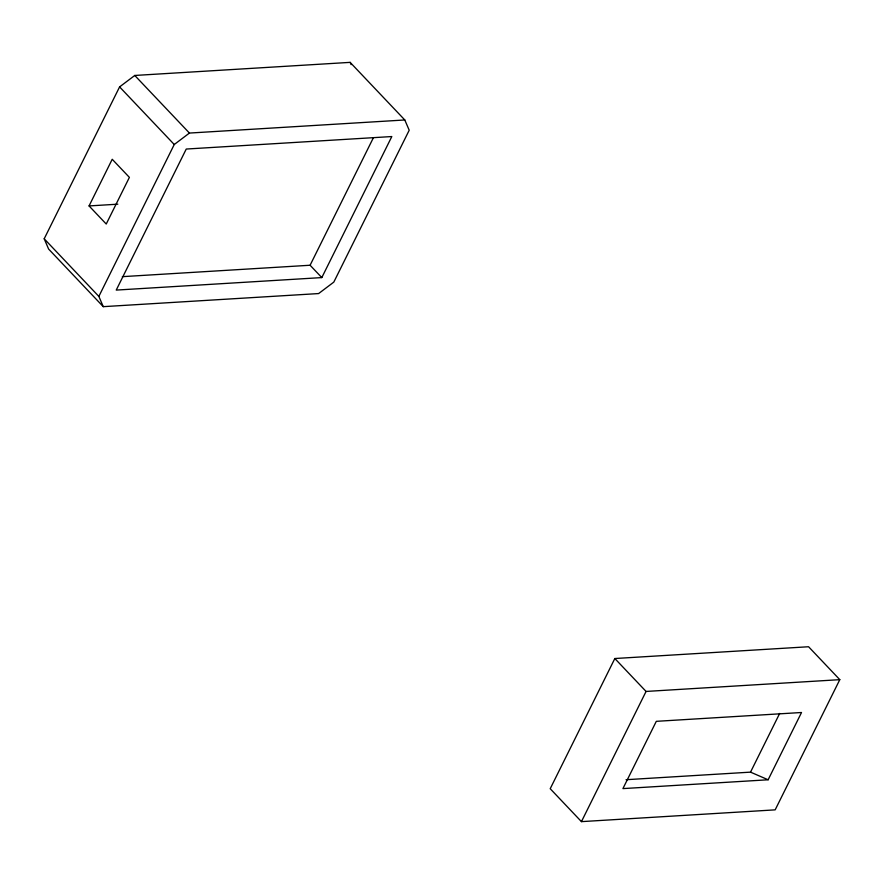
<?xml version="1.0" encoding="UTF-8"?>
<svg xmlns="http://www.w3.org/2000/svg" width="884" height="884" viewBox="0 0 884 884"><rect width="100%" height="100%" fill="white"/><g stroke="black" fill="none" stroke-linecap="round" stroke-linejoin="round"><path stroke-width="1.33" d="M44.2 238.79L119.594 86.897L134.777 75.46L350.141 62.366L404.795 119.97L409.204 130.224L333.798 282.118L318.627 293.565L103.262 306.66L48.609 249.045L44.2 238.79L98.853 296.405L103.262 306.66M89.063 205.928L112.213 159.275L129.395 177.375L106.235 224.028L89.063 205.928L117.815 204.182M98.853 296.405L174.247 144.512L189.43 133.064L404.795 119.97M122.335 276.659L310.096 265.244L373.413 137.694M321.809 277.587L391.822 136.545L186.248 149.042L116.235 290.085L321.809 277.587L310.096 265.244M614.833 658.525L550.213 788.716L581.44 821.634L775.169 809.854L839.8 679.663L808.573 646.745L614.833 658.525L646.071 691.443L839.8 679.663M581.44 821.634L646.071 691.443M626.049 779.71L750.527 772.141L779.666 713.432M768.13 779.776L801.523 712.504L656.304 721.333L622.922 788.605L768.13 779.776L750.527 772.141M134.777 75.46L189.43 133.064M119.594 86.897L174.247 144.512M350.141 62.366L351.125 64.642"/></g></svg>
